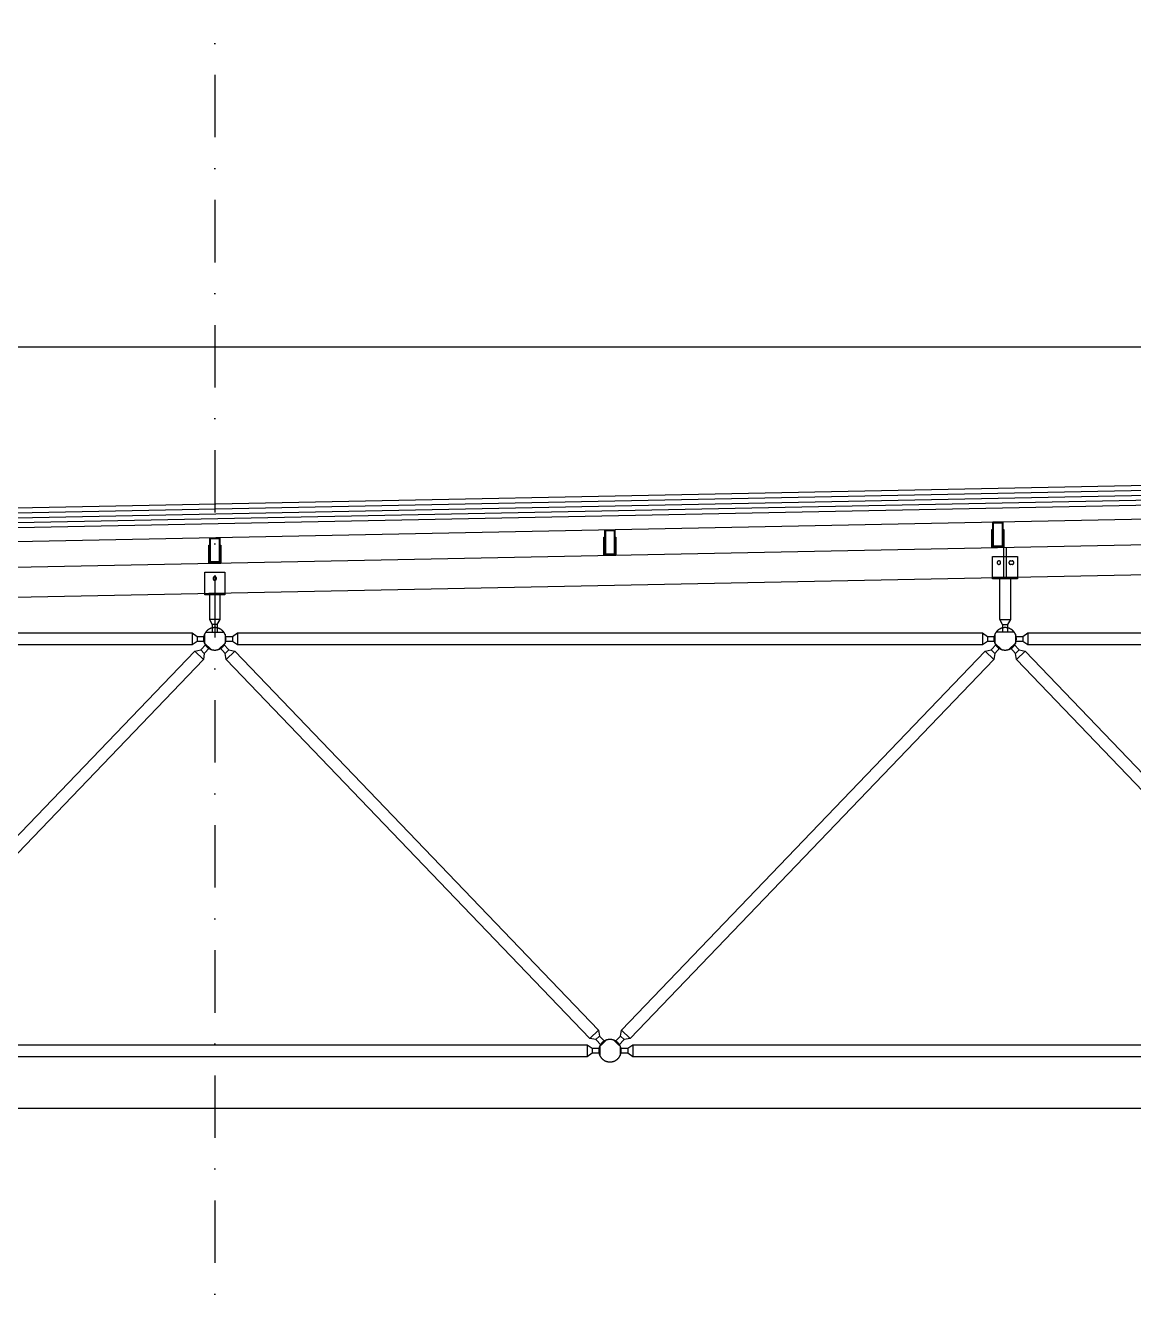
# Model space of a CAD drawing. Header units: centimetres. Extents: x 26569 to 160723, y -3143 to 14565.
# Drawn here: x 93001 to 93445, y -1082 to -573 of the extents above; entities that cross this region are included whole.
import ezdxf

# ---------------------------------------------------------------- set-up
doc = ezdxf.new("R2010")
doc.units = ezdxf.units.CM
doc.header["$LTSCALE"] = 100
doc.linetypes.add('DASHDOT2', pattern=[0.5, 0.25, -0.125, 0, -0.125])
doc.linetypes.add('HIDDEN', pattern=[9.525, 6.35, -3.175])
for name, color, linetype in [('A-ANNO-GRID', 155, 'DASHDOT2'), ('A-ELEV-01', 255, 'Continuous'), ('A-ELEV-02', 253, 'Continuous'), ('A-WALL-INSL', 249, 'Continuous'), ('A-WALL-SNWPNL', 200, 'Continuous'), ('S-STEL', 3, 'Continuous')]:
    doc.layers.add(name, color=color, linetype=linetype)
doc.linetypes.add('BATTING', pattern='A,0.00254,-2.54,[134,ltypeshp.shx,S=2.54,R=0,X=-2.54,Y=0],-5.08,[134,ltypeshp.shx,S=2.54,R=180,X=2.54,Y=0],-2.54', length=10.16254)

msp = doc.modelspace()

# ---------------------------------------------------------------- linework, layer by layer
at = {"elevation": 0}
msp.add_lwpolyline([(92647.08, -1006.52), (94027.08, -1006.52)], dxfattribs=at)
at = {"layer": 'A-ANNO-GRID'}
msp.add_line((93077.1, -91.6), (93077.1, -1660.07), dxfattribs=at)
at = {"layer": 'A-ELEV-01'}
for points in [[(95452.08, -730.52), (92677.08, -786.02)], [(95293.24, -744), (92756.4, -794.74)], [(95293.24, -756), (92756.4, -806.74)], [(93393.24, -785.49), (93393.24, -781.99)], [(93394.24, -785.49), (93394.24, -781.99)]]:
    msp.add_lwpolyline(points, dxfattribs=at)
at = {"layer": 'A-ELEV-01', "linetype": 'HIDDEN', "ltscale": 0.05}
for points in [[(93393.24, -794.01), (93393.24, -785.49)], [(93394.24, -793.98), (93394.24, -785.49)]]:
    msp.add_lwpolyline(points, dxfattribs=at)
at = {"layer": 'A-ELEV-02'}
msp.add_line((92542.48, -701.52), (98361.68, -701.52), dxfattribs=at)
for points in [[(93233.31, -784.85), (93237.51, -784.85), (93237.51, -777.85), (93237.81, -777.85), (93237.81, -785.15), (93233.01, -785.15), (93233.01, -777.85), (93233.31, -777.85)], [(93388.74, -781.69), (93392.94, -781.69), (93392.94, -774.69), (93393.24, -774.69), (93393.24, -781.99), (93388.44, -781.99), (93388.44, -774.69), (93388.74, -774.69)], [(93074.98, -788.02), (93079.18, -788.02), (93079.18, -781.02), (93079.48, -781.02), (93079.48, -788.32), (93074.68, -788.32), (93074.68, -781.02), (93074.98, -781.02)], [(93388.74, -785.49), (93398.74, -785.49), (93398.74, -794.49), (93388.74, -794.49)], [(93391.94, -787.99), (93391.94, -787.98), (93391.94, -787.96), (93391.94, -787.95), (93391.94, -787.93), (93391.94, -787.91), (93391.94, -787.9), (93391.93, -787.88), (93391.93, -787.87), (93391.93, -787.85), (93391.92, -787.83), (93391.92, -787.82), (93391.92, -787.8), (93391.91, -787.78), (93391.91, -787.77), (93391.9, -787.75), (93391.89, -787.74), (93391.89, -787.72), (93391.88, -787.7), (93391.87, -787.69), (93391.86, -787.67), (93391.86, -787.66), (93391.85, -787.64), (93391.84, -787.62), (93391.83, -787.61), (93391.82, -787.59), (93391.81, -787.58), (93391.8, -787.57), (93391.79, -787.55), (93391.77, -787.54), (93391.76, -787.52), (93391.75, -787.51), (93391.74, -787.5), (93391.72, -787.49), (93391.71, -787.47), (93391.7, -787.46), (93391.68, -787.45), (93391.67, -787.44), (93391.65, -787.43), (93391.64, -787.42), (93391.63, -787.41), (93391.61, -787.4), (93391.59, -787.39), (93391.58, -787.38), (93391.56, -787.37), (93391.55, -787.36), (93391.53, -787.36), (93391.52, -787.35), (93391.5, -787.34), (93391.48, -787.34), (93391.47, -787.33), (93391.45, -787.32), (93391.43, -787.32), (93391.42, -787.32), (93391.4, -787.31), (93391.39, -787.31), (93391.37, -787.3), (93391.35, -787.3), (93391.34, -787.3), (93391.32, -787.3), (93391.31, -787.3), (93391.29, -787.29), (93391.27, -787.29), (93391.26, -787.29), (93391.24, -787.29), (93391.23, -787.29), (93391.21, -787.29), (93391.2, -787.29), (93391.18, -787.3), (93391.16, -787.3), (93391.15, -787.3), (93391.13, -787.3), (93391.11, -787.3), (93391.1, -787.31), (93391.08, -787.31), (93391.07, -787.32), (93391.05, -787.32), (93391.03, -787.32), (93391.02, -787.33), (93391, -787.34), (93390.98, -787.34), (93390.97, -787.35), (93390.95, -787.36), (93390.94, -787.36), (93390.92, -787.37), (93390.91, -787.38), (93390.89, -787.39), (93390.87, -787.4), (93390.86, -787.41), (93390.84, -787.42), (93390.83, -787.43), (93390.82, -787.44), (93390.8, -787.45), (93390.79, -787.46), (93390.77, -787.47), (93390.76, -787.49), (93390.75, -787.5), (93390.73, -787.51), (93390.72, -787.52), (93390.71, -787.54), (93390.7, -787.55), (93390.69, -787.57), (93390.68, -787.58), (93390.67, -787.59), (93390.66, -787.61), (93390.65, -787.62), (93390.64, -787.64), (93390.63, -787.66), (93390.62, -787.67), (93390.61, -787.69), (93390.61, -787.7), (93390.6, -787.72), (93390.59, -787.74), (93390.59, -787.75), (93390.58, -787.77), (93390.57, -787.78), (93390.57, -787.8), (93390.56, -787.82), (93390.56, -787.83), (93390.56, -787.85), (93390.55, -787.87), (93390.55, -787.88), (93390.55, -787.9), (93390.55, -787.91), (93390.55, -787.93), (93390.54, -787.95), (93390.54, -787.96), (93390.54, -787.98), (93390.54, -787.99), (93390.54, -788.01), (93390.54, -788.02), (93390.54, -788.04), (93390.55, -788.06), (93390.55, -788.07), (93390.55, -788.09), (93390.55, -788.1), (93390.55, -788.12), (93390.56, -788.14), (93390.56, -788.15), (93390.56, -788.17), (93390.57, -788.19), (93390.57, -788.2), (93390.58, -788.22), (93390.59, -788.23), (93390.59, -788.25), (93390.6, -788.27), (93390.61, -788.28), (93390.61, -788.3), (93390.62, -788.31), (93390.63, -788.33), (93390.64, -788.35), (93390.65, -788.36), (93390.66, -788.38), (93390.67, -788.39), (93390.68, -788.41), (93390.69, -788.42), (93390.7, -788.43), (93390.71, -788.45), (93390.72, -788.46), (93390.73, -788.47), (93390.75, -788.49), (93390.76, -788.5), (93390.77, -788.51), (93390.79, -788.52), (93390.8, -788.54), (93390.82, -788.55), (93390.83, -788.56), (93390.84, -788.57), (93390.86, -788.58), (93390.87, -788.59), (93390.89, -788.6), (93390.91, -788.61), (93390.92, -788.61), (93390.94, -788.62), (93390.95, -788.63), (93390.97, -788.64), (93390.98, -788.64), (93391, -788.65), (93391.02, -788.66), (93391.03, -788.66), (93391.05, -788.67), (93391.07, -788.67), (93391.08, -788.67), (93391.1, -788.68), (93391.11, -788.68), (93391.13, -788.68), (93391.15, -788.69), (93391.16, -788.69), (93391.18, -788.69), (93391.2, -788.69), (93391.21, -788.69), (93391.23, -788.69), (93391.24, -788.69), (93391.26, -788.69), (93391.27, -788.69), (93391.29, -788.69), (93391.31, -788.69), (93391.32, -788.69), (93391.34, -788.69), (93391.35, -788.68), (93391.37, -788.68), (93391.39, -788.68), (93391.4, -788.67), (93391.42, -788.67), (93391.43, -788.67), (93391.45, -788.66), (93391.47, -788.66), (93391.48, -788.65), (93391.5, -788.64), (93391.52, -788.64), (93391.53, -788.63), (93391.55, -788.62), (93391.56, -788.61), (93391.58, -788.61), (93391.59, -788.6), (93391.61, -788.59), (93391.63, -788.58), (93391.64, -788.57), (93391.65, -788.56), (93391.67, -788.55), (93391.68, -788.54), (93391.7, -788.52), (93391.71, -788.51), (93391.72, -788.5), (93391.74, -788.49), (93391.75, -788.47), (93391.76, -788.46), (93391.77, -788.45), (93391.79, -788.43), (93391.8, -788.42), (93391.81, -788.41), (93391.82, -788.39), (93391.83, -788.38), (93391.84, -788.36), (93391.85, -788.35), (93391.86, -788.33), (93391.86, -788.31), (93391.87, -788.3), (93391.88, -788.28), (93391.89, -788.27), (93391.89, -788.25), (93391.9, -788.23), (93391.91, -788.22), (93391.91, -788.2), (93391.92, -788.19), (93391.92, -788.17), (93391.92, -788.15), (93391.93, -788.14), (93391.93, -788.12), (93391.93, -788.1), (93391.94, -788.09), (93391.94, -788.07), (93391.94, -788.06), (93391.94, -788.04), (93391.94, -788.02), (93391.94, -788.01)], [(93073.08, -791.83), (93081.08, -791.83), (93081.08, -800.83), (93073.08, -800.83)], [(93077.78, -794.33), (93077.78, -794.31), (93077.77, -794.3), (93077.77, -794.28), (93077.77, -794.26), (93077.77, -794.25), (93077.77, -794.23), (93077.77, -794.22), (93077.76, -794.2), (93077.76, -794.18), (93077.76, -794.17), (93077.75, -794.15), (93077.75, -794.13), (93077.74, -794.12), (93077.74, -794.1), (93077.73, -794.08), (93077.73, -794.07), (93077.72, -794.05), (93077.71, -794.04), (93077.71, -794.02), (93077.7, -794), (93077.69, -793.99), (93077.68, -793.97), (93077.67, -793.96), (93077.66, -793.94), (93077.65, -793.93), (93077.64, -793.91), (93077.63, -793.9), (93077.62, -793.89), (93077.61, -793.87), (93077.6, -793.86), (93077.58, -793.84), (93077.57, -793.83), (93077.56, -793.82), (93077.54, -793.81), (93077.53, -793.79), (93077.52, -793.78), (93077.5, -793.77), (93077.49, -793.76), (93077.47, -793.75), (93077.46, -793.74), (93077.44, -793.73), (93077.43, -793.72), (93077.41, -793.71), (93077.4, -793.7), (93077.38, -793.7), (93077.37, -793.69), (93077.35, -793.68), (93077.33, -793.68), (93077.32, -793.67), (93077.3, -793.66), (93077.28, -793.66), (93077.27, -793.65), (93077.25, -793.65), (93077.24, -793.64), (93077.22, -793.64), (93077.2, -793.64), (93077.19, -793.64), (93077.17, -793.63), (93077.15, -793.63), (93077.14, -793.63), (93077.12, -793.63), (93077.11, -793.63), (93077.09, -793.63), (93077.08, -793.63), (93077.06, -793.63), (93077.04, -793.63), (93077.03, -793.63), (93077.01, -793.63), (93077, -793.63), (93076.98, -793.63), (93076.96, -793.64), (93076.95, -793.64), (93076.93, -793.64), (93076.92, -793.64), (93076.9, -793.65), (93076.88, -793.65), (93076.87, -793.66), (93076.85, -793.66), (93076.83, -793.67), (93076.82, -793.68), (93076.8, -793.68), (93076.79, -793.69), (93076.77, -793.7), (93076.75, -793.7), (93076.74, -793.71), (93076.72, -793.72), (93076.71, -793.73), (93076.69, -793.74), (93076.68, -793.75), (93076.66, -793.76), (93076.65, -793.77), (93076.63, -793.78), (93076.62, -793.79), (93076.61, -793.81), (93076.59, -793.82), (93076.58, -793.83), (93076.57, -793.84), (93076.56, -793.86), (93076.54, -793.87), (93076.53, -793.89), (93076.52, -793.9), (93076.51, -793.91), (93076.5, -793.93), (93076.49, -793.94), (93076.48, -793.96), (93076.47, -793.97), (93076.46, -793.99), (93076.45, -794), (93076.45, -794.02), (93076.44, -794.04), (93076.43, -794.05), (93076.42, -794.07), (93076.42, -794.08), (93076.41, -794.1), (93076.41, -794.12), (93076.4, -794.13), (93076.4, -794.15), (93076.39, -794.17), (93076.39, -794.18), (93076.39, -794.2), (93076.38, -794.22), (93076.38, -794.23), (93076.38, -794.25), (93076.38, -794.26), (93076.38, -794.28), (93076.38, -794.3), (93076.38, -794.31), (93076.38, -794.33), (93076.38, -794.34), (93076.38, -794.36), (93076.38, -794.37), (93076.38, -794.39), (93076.38, -794.41), (93076.38, -794.42), (93076.38, -794.44), (93076.39, -794.45), (93076.39, -794.47), (93076.39, -794.49), (93076.4, -794.5), (93076.4, -794.52), (93076.41, -794.54), (93076.41, -794.55), (93076.42, -794.57), (93076.42, -794.58), (93076.43, -794.6), (93076.44, -794.62), (93076.45, -794.63), (93076.45, -794.65), (93076.46, -794.66), (93076.47, -794.68), (93076.48, -794.69), (93076.49, -794.71), (93076.5, -794.72), (93076.51, -794.74), (93076.52, -794.75), (93076.53, -794.77), (93076.54, -794.78), (93076.56, -794.79), (93076.57, -794.81), (93076.58, -794.82), (93076.59, -794.83), (93076.61, -794.85), (93076.62, -794.86), (93076.63, -794.87), (93076.65, -794.88), (93076.66, -794.89), (93076.68, -794.9), (93076.69, -794.91), (93076.71, -794.92), (93076.72, -794.93), (93076.74, -794.94), (93076.75, -794.95), (93076.77, -794.96), (93076.79, -794.96), (93076.8, -794.97), (93076.82, -794.98), (93076.83, -794.98), (93076.85, -794.99), (93076.87, -794.99), (93076.88, -795), (93076.9, -795), (93076.92, -795.01), (93076.93, -795.01), (93076.95, -795.01), (93076.96, -795.02), (93076.98, -795.02), (93077, -795.02), (93077.01, -795.02), (93077.03, -795.02), (93077.04, -795.03), (93077.06, -795.03), (93077.08, -795.03), (93077.09, -795.03), (93077.11, -795.03), (93077.12, -795.02), (93077.14, -795.02), (93077.15, -795.02), (93077.17, -795.02), (93077.19, -795.02), (93077.2, -795.01), (93077.22, -795.01), (93077.24, -795.01), (93077.25, -795), (93077.27, -795), (93077.28, -794.99), (93077.3, -794.99), (93077.32, -794.98), (93077.33, -794.98), (93077.35, -794.97), (93077.37, -794.96), (93077.38, -794.96), (93077.4, -794.95), (93077.41, -794.94), (93077.43, -794.93), (93077.44, -794.92), (93077.46, -794.91), (93077.47, -794.9), (93077.49, -794.89), (93077.5, -794.88), (93077.52, -794.87), (93077.53, -794.86), (93077.54, -794.85), (93077.56, -794.83), (93077.57, -794.82), (93077.58, -794.81), (93077.6, -794.79), (93077.61, -794.78), (93077.62, -794.77), (93077.63, -794.75), (93077.64, -794.74), (93077.65, -794.72), (93077.66, -794.71), (93077.67, -794.69), (93077.68, -794.68), (93077.69, -794.66), (93077.7, -794.65), (93077.71, -794.63), (93077.71, -794.62), (93077.72, -794.6), (93077.73, -794.58), (93077.73, -794.57), (93077.74, -794.55), (93077.74, -794.54), (93077.75, -794.52), (93077.75, -794.5), (93077.76, -794.49), (93077.76, -794.47), (93077.76, -794.45), (93077.77, -794.44), (93077.77, -794.42), (93077.77, -794.41), (93077.77, -794.39), (93077.77, -794.37), (93077.77, -794.36), (93077.78, -794.34)], [(93081.58, -818.52), (93081.57, -818.42), (93081.57, -818.32), (93081.57, -818.22), (93081.56, -818.12), (93081.55, -818.01), (93081.53, -817.91), (93081.52, -817.81), (93081.5, -817.7), (93081.48, -817.6), (93081.46, -817.49), (93081.43, -817.39), (93081.4, -817.28), (93081.37, -817.18), (93081.34, -817.07), (93081.3, -816.97), (93081.26, -816.87), (93081.22, -816.76), (93081.17, -816.66), (93081.12, -816.56), (93081.07, -816.45), (93081.02, -816.35), (93080.96, -816.25), (93080.9, -816.16), (93080.84, -816.06), (93080.78, -815.96), (93080.71, -815.87), (93080.64, -815.78), (93080.57, -815.69), (93080.49, -815.6), (93080.42, -815.51), (93080.34, -815.42), (93080.26, -815.34), (93080.17, -815.26), (93080.09, -815.18), (93080, -815.1), (93079.91, -815.03), (93079.82, -814.96), (93079.73, -814.89), (93079.63, -814.82), (93079.54, -814.75), (93079.44, -814.69), (93079.34, -814.63), (93079.24, -814.58), (93079.14, -814.52), (93079.04, -814.47), (93078.94, -814.43), (93078.84, -814.38), (93078.73, -814.34), (93078.63, -814.3), (93078.52, -814.26), (93078.42, -814.23), (93078.31, -814.2), (93078.21, -814.17), (93078.1, -814.14), (93078, -814.12), (93077.89, -814.1), (93077.79, -814.08), (93077.69, -814.06), (93077.58, -814.05), (93077.48, -814.04), (93077.38, -814.03), (93077.28, -814.03), (93077.18, -814.02), (93077.08, -814.02), (93076.98, -814.02), (93076.88, -814.03), (93076.77, -814.03), (93076.67, -814.04), (93076.57, -814.05), (93076.47, -814.06), (93076.36, -814.08), (93076.26, -814.1), (93076.15, -814.12), (93076.05, -814.14), (93075.94, -814.17), (93075.84, -814.2), (93075.73, -814.23), (93075.63, -814.26), (93075.52, -814.3), (93075.42, -814.34), (93075.32, -814.38), (93075.21, -814.43), (93075.11, -814.47), (93075.01, -814.52), (93074.91, -814.58), (93074.81, -814.63), (93074.71, -814.69), (93074.61, -814.75), (93074.52, -814.82), (93074.42, -814.89), (93074.33, -814.96), (93074.24, -815.03), (93074.15, -815.1), (93074.06, -815.18), (93073.98, -815.26), (93073.89, -815.34), (93073.81, -815.42), (93073.73, -815.51), (93073.66, -815.6), (93073.58, -815.69), (93073.51, -815.78), (93073.44, -815.87), (93073.37, -815.96), (93073.31, -816.06), (93073.25, -816.16), (93073.19, -816.25), (93073.13, -816.35), (93073.08, -816.45), (93073.03, -816.56), (93072.98, -816.66), (93072.93, -816.76), (93072.89, -816.87), (93072.85, -816.97), (93072.81, -817.07), (93072.78, -817.18), (93072.75, -817.28), (93072.72, -817.39), (93072.69, -817.49), (93072.67, -817.6), (93072.65, -817.7), (93072.63, -817.81), (93072.62, -817.91), (93072.6, -818.01), (93072.59, -818.12), (93072.59, -818.22), (93072.58, -818.32), (93072.58, -818.42), (93072.58, -818.52), (93072.58, -818.62), (93072.58, -818.72), (93072.59, -818.82), (93072.59, -818.93), (93072.6, -819.03), (93072.62, -819.13), (93072.63, -819.24), (93072.65, -819.34), (93072.67, -819.44), (93072.69, -819.55), (93072.72, -819.65), (93072.75, -819.76), (93072.78, -819.86), (93072.81, -819.97), (93072.85, -820.07), (93072.89, -820.18), (93072.93, -820.28), (93072.98, -820.38), (93073.03, -820.49), (93073.08, -820.59), (93073.13, -820.69), (93073.19, -820.79), (93073.25, -820.89), (93073.31, -820.98), (93073.37, -821.08), (93073.44, -821.17), (93073.51, -821.27), (93073.58, -821.36), (93073.66, -821.45), (93073.73, -821.53), (93073.81, -821.62), (93073.89, -821.7), (93073.98, -821.78), (93074.06, -821.86), (93074.15, -821.94), (93074.24, -822.02), (93074.33, -822.09), (93074.42, -822.16), (93074.52, -822.22), (93074.61, -822.29), (93074.71, -822.35), (93074.81, -822.41), (93074.91, -822.47), (93075.01, -822.52), (93075.11, -822.57), (93075.21, -822.62), (93075.32, -822.66), (93075.42, -822.71), (93075.52, -822.75), (93075.63, -822.78), (93075.73, -822.82), (93075.84, -822.85), (93075.94, -822.88), (93076.05, -822.9), (93076.15, -822.93), (93076.26, -822.95), (93076.36, -822.96), (93076.47, -822.98), (93076.57, -822.99), (93076.67, -823), (93076.77, -823.01), (93076.88, -823.02), (93076.98, -823.02), (93077.08, -823.02), (93077.18, -823.02), (93077.28, -823.02), (93077.38, -823.01), (93077.48, -823), (93077.58, -822.99), (93077.69, -822.98), (93077.79, -822.96), (93077.89, -822.95), (93078, -822.93), (93078.1, -822.9), (93078.21, -822.88), (93078.31, -822.85), (93078.42, -822.82), (93078.52, -822.78), (93078.63, -822.75), (93078.73, -822.71), (93078.84, -822.66), (93078.94, -822.62), (93079.04, -822.57), (93079.14, -822.52), (93079.24, -822.47), (93079.34, -822.41), (93079.44, -822.35), (93079.54, -822.29), (93079.63, -822.22), (93079.73, -822.16), (93079.82, -822.09), (93079.91, -822.02), (93080, -821.94), (93080.09, -821.86), (93080.17, -821.78), (93080.26, -821.7), (93080.34, -821.62), (93080.42, -821.53), (93080.49, -821.45), (93080.57, -821.36), (93080.64, -821.27), (93080.71, -821.17), (93080.78, -821.08), (93080.84, -820.98), (93080.9, -820.89), (93080.96, -820.79), (93081.02, -820.69), (93081.07, -820.59), (93081.12, -820.49), (93081.17, -820.38), (93081.22, -820.28), (93081.26, -820.18), (93081.3, -820.07), (93081.34, -819.97), (93081.37, -819.86), (93081.4, -819.76), (93081.43, -819.65), (93081.46, -819.55), (93081.48, -819.44), (93081.5, -819.34), (93081.52, -819.24), (93081.53, -819.13), (93081.55, -819.03), (93081.56, -818.93), (93081.57, -818.82), (93081.57, -818.72), (93081.57, -818.62)], [(93398.24, -818.52), (93398.24, -818.42), (93398.24, -818.32), (93398.23, -818.22), (93398.22, -818.12), (93398.21, -818.01), (93398.2, -817.91), (93398.19, -817.81), (93398.17, -817.7), (93398.15, -817.6), (93398.12, -817.49), (93398.1, -817.39), (93398.07, -817.28), (93398.04, -817.18), (93398, -817.07), (93397.97, -816.97), (93397.93, -816.87), (93397.88, -816.76), (93397.84, -816.66), (93397.79, -816.56), (93397.74, -816.45), (93397.69, -816.35), (93397.63, -816.25), (93397.57, -816.16), (93397.51, -816.06), (93397.44, -815.96), (93397.38, -815.87), (93397.31, -815.78), (93397.24, -815.69), (93397.16, -815.6), (93397.08, -815.51), (93397.01, -815.42), (93396.92, -815.34), (93396.84, -815.26), (93396.76, -815.18), (93396.67, -815.1), (93396.58, -815.03), (93396.49, -814.96), (93396.39, -814.89), (93396.3, -814.82), (93396.2, -814.75), (93396.11, -814.69), (93396.01, -814.63), (93395.91, -814.58), (93395.81, -814.52), (93395.71, -814.47), (93395.61, -814.43), (93395.5, -814.38), (93395.4, -814.34), (93395.29, -814.3), (93395.19, -814.26), (93395.09, -814.23), (93394.98, -814.2), (93394.88, -814.17), (93394.77, -814.14), (93394.67, -814.12), (93394.56, -814.1), (93394.46, -814.08), (93394.35, -814.06), (93394.25, -814.05), (93394.15, -814.04), (93394.04, -814.03), (93393.94, -814.03), (93393.84, -814.02), (93393.74, -814.02), (93393.64, -814.02), (93393.54, -814.03), (93393.44, -814.03), (93393.34, -814.04), (93393.24, -814.05), (93393.13, -814.06), (93393.03, -814.08), (93392.92, -814.1), (93392.82, -814.12), (93392.71, -814.14), (93392.61, -814.17), (93392.5, -814.2), (93392.4, -814.23), (93392.29, -814.26), (93392.19, -814.3), (93392.09, -814.34), (93391.98, -814.38), (93391.88, -814.43), (93391.78, -814.47), (93391.68, -814.52), (93391.57, -814.58), (93391.48, -814.63), (93391.38, -814.69), (93391.28, -814.75), (93391.18, -814.82), (93391.09, -814.89), (93391, -814.96), (93390.91, -815.03), (93390.82, -815.1), (93390.73, -815.18), (93390.64, -815.26), (93390.56, -815.34), (93390.48, -815.42), (93390.4, -815.51), (93390.32, -815.6), (93390.25, -815.69), (93390.18, -815.78), (93390.11, -815.87), (93390.04, -815.96), (93389.98, -816.06), (93389.91, -816.16), (93389.86, -816.25), (93389.8, -816.35), (93389.75, -816.45), (93389.69, -816.56), (93389.65, -816.66), (93389.6, -816.76), (93389.56, -816.87), (93389.52, -816.97), (93389.48, -817.07), (93389.45, -817.18), (93389.42, -817.28), (93389.39, -817.39), (93389.36, -817.49), (93389.34, -817.6), (93389.32, -817.7), (93389.3, -817.81), (93389.28, -817.91), (93389.27, -818.01), (93389.26, -818.12), (93389.25, -818.22), (93389.25, -818.32), (93389.24, -818.42), (93389.24, -818.52), (93389.24, -818.62), (93389.25, -818.72), (93389.25, -818.82), (93389.26, -818.93), (93389.27, -819.03), (93389.28, -819.13), (93389.3, -819.24), (93389.32, -819.34), (93389.34, -819.44), (93389.36, -819.55), (93389.39, -819.65), (93389.42, -819.76), (93389.45, -819.86), (93389.48, -819.97), (93389.52, -820.07), (93389.56, -820.18), (93389.6, -820.28), (93389.65, -820.38), (93389.69, -820.49), (93389.75, -820.59), (93389.8, -820.69), (93389.86, -820.79), (93389.91, -820.89), (93389.98, -820.98), (93390.04, -821.08), (93390.11, -821.17), (93390.18, -821.27), (93390.25, -821.36), (93390.32, -821.45), (93390.4, -821.53), (93390.48, -821.62), (93390.56, -821.7), (93390.64, -821.78), (93390.73, -821.86), (93390.82, -821.94), (93390.91, -822.02), (93391, -822.09), (93391.09, -822.16), (93391.18, -822.22), (93391.28, -822.29), (93391.38, -822.35), (93391.48, -822.41), (93391.57, -822.47), (93391.68, -822.52), (93391.78, -822.57), (93391.88, -822.62), (93391.98, -822.66), (93392.09, -822.71), (93392.19, -822.75), (93392.29, -822.78), (93392.4, -822.82), (93392.5, -822.85), (93392.61, -822.88), (93392.71, -822.9), (93392.82, -822.93), (93392.92, -822.95), (93393.03, -822.96), (93393.13, -822.98), (93393.24, -822.99), (93393.34, -823), (93393.44, -823.01), (93393.54, -823.02), (93393.64, -823.02), (93393.74, -823.02), (93393.84, -823.02), (93393.94, -823.02), (93394.04, -823.01), (93394.15, -823), (93394.25, -822.99), (93394.35, -822.98), (93394.46, -822.96), (93394.56, -822.95), (93394.67, -822.93), (93394.77, -822.9), (93394.88, -822.88), (93394.98, -822.85), (93395.09, -822.82), (93395.19, -822.78), (93395.29, -822.75), (93395.4, -822.71), (93395.5, -822.66), (93395.61, -822.62), (93395.71, -822.57), (93395.81, -822.52), (93395.91, -822.47), (93396.01, -822.41), (93396.11, -822.35), (93396.2, -822.29), (93396.3, -822.22), (93396.39, -822.16), (93396.49, -822.09), (93396.58, -822.02), (93396.67, -821.94), (93396.76, -821.86), (93396.84, -821.78), (93396.92, -821.7), (93397.01, -821.62), (93397.08, -821.53), (93397.16, -821.45), (93397.24, -821.36), (93397.31, -821.27), (93397.38, -821.17), (93397.44, -821.08), (93397.51, -820.98), (93397.57, -820.89), (93397.63, -820.79), (93397.69, -820.69), (93397.74, -820.59), (93397.79, -820.49), (93397.84, -820.38), (93397.88, -820.28), (93397.93, -820.18), (93397.97, -820.07), (93398, -819.97), (93398.04, -819.86), (93398.07, -819.76), (93398.1, -819.65), (93398.12, -819.55), (93398.15, -819.44), (93398.17, -819.34), (93398.19, -819.24), (93398.2, -819.13), (93398.21, -819.03), (93398.22, -818.93), (93398.23, -818.82), (93398.24, -818.72), (93398.24, -818.62)], [(93080.64, -820.79), (93082.71, -822.95), (93085.12, -823.42), (93230.85, -975.28), (93231.21, -977.71), (93233.29, -979.87), (93231.85, -981.26), (93229.77, -979.09), (93227.37, -978.63), (93081.63, -826.76), (93081.27, -824.34), (93079.19, -822.17)], [(93237.53, -979.87), (93239.6, -977.71), (93239.97, -975.28), (93385.7, -823.42), (93388.1, -822.95), (93390.18, -820.79), (93391.63, -822.17), (93389.55, -824.34), (93389.18, -826.76), (93243.45, -978.63), (93241.05, -979.09), (93238.97, -981.26)], [(93397.3, -820.79), (93399.38, -822.95), (93401.79, -823.42), (93547.52, -975.28), (93547.88, -977.71), (93549.96, -979.87), (93548.52, -981.26), (93546.44, -979.09), (93544.03, -978.63), (93398.3, -826.76), (93397.94, -824.34), (93395.86, -822.17)], [(93239.91, -983.52), (93239.91, -983.42), (93239.9, -983.32), (93239.9, -983.22), (93239.89, -983.12), (93239.88, -983.01), (93239.87, -982.91), (93239.85, -982.81), (93239.83, -982.7), (93239.81, -982.6), (93239.79, -982.49), (93239.76, -982.39), (93239.74, -982.28), (93239.7, -982.18), (93239.67, -982.07), (93239.63, -981.97), (93239.59, -981.87), (93239.55, -981.76), (93239.51, -981.66), (93239.46, -981.56), (93239.41, -981.45), (93239.35, -981.35), (93239.3, -981.25), (93239.24, -981.16), (93239.18, -981.06), (93239.11, -980.96), (93239.04, -980.87), (93238.97, -980.78), (93238.9, -980.69), (93238.83, -980.6), (93238.75, -980.51), (93238.67, -980.42), (93238.59, -980.34), (93238.51, -980.26), (93238.42, -980.18), (93238.33, -980.1), (93238.25, -980.03), (93238.15, -979.96), (93238.06, -979.89), (93237.97, -979.82), (93237.87, -979.75), (93237.77, -979.69), (93237.68, -979.63), (93237.58, -979.58), (93237.48, -979.52), (93237.37, -979.47), (93237.27, -979.43), (93237.17, -979.38), (93237.07, -979.34), (93236.96, -979.3), (93236.86, -979.26), (93236.75, -979.23), (93236.65, -979.2), (93236.54, -979.17), (93236.44, -979.14), (93236.33, -979.12), (93236.23, -979.1), (93236.12, -979.08), (93236.02, -979.06), (93235.92, -979.05), (93235.81, -979.04), (93235.71, -979.03), (93235.61, -979.03), (93235.51, -979.02), (93235.41, -979.02), (93235.31, -979.02), (93235.21, -979.03), (93235.11, -979.03), (93235, -979.04), (93234.9, -979.05), (93234.8, -979.06), (93234.69, -979.08), (93234.59, -979.1), (93234.49, -979.12), (93234.38, -979.14), (93234.28, -979.17), (93234.17, -979.2), (93234.07, -979.23), (93233.96, -979.26), (93233.86, -979.3), (93233.75, -979.34), (93233.65, -979.38), (93233.55, -979.43), (93233.44, -979.47), (93233.34, -979.52), (93233.24, -979.58), (93233.14, -979.63), (93233.04, -979.69), (93232.95, -979.75), (93232.85, -979.82), (93232.76, -979.89), (93232.66, -979.96), (93232.57, -980.03), (93232.48, -980.1), (93232.4, -980.18), (93232.31, -980.26), (93232.23, -980.34), (93232.15, -980.42), (93232.07, -980.51), (93231.99, -980.6), (93231.92, -980.69), (93231.84, -980.78), (93231.77, -980.87), (93231.71, -980.96), (93231.64, -981.06), (93231.58, -981.16), (93231.52, -981.25), (93231.47, -981.35), (93231.41, -981.45), (93231.36, -981.56), (93231.31, -981.66), (93231.27, -981.76), (93231.22, -981.87), (93231.19, -981.97), (93231.15, -982.07), (93231.11, -982.18), (93231.08, -982.28), (93231.05, -982.39), (93231.03, -982.49), (93231, -982.6), (93230.98, -982.7), (93230.97, -982.81), (93230.95, -982.91), (93230.94, -983.01), (93230.93, -983.12), (93230.92, -983.22), (93230.91, -983.32), (93230.91, -983.42), (93230.91, -983.52), (93230.91, -983.62), (93230.91, -983.72), (93230.92, -983.82), (93230.93, -983.93), (93230.94, -984.03), (93230.95, -984.13), (93230.97, -984.24), (93230.98, -984.34), (93231, -984.44), (93231.03, -984.55), (93231.05, -984.65), (93231.08, -984.76), (93231.11, -984.86), (93231.15, -984.97), (93231.19, -985.07), (93231.22, -985.18), (93231.27, -985.28), (93231.31, -985.38), (93231.36, -985.49), (93231.41, -985.59), (93231.47, -985.69), (93231.52, -985.79), (93231.58, -985.89), (93231.64, -985.98), (93231.71, -986.08), (93231.77, -986.17), (93231.84, -986.27), (93231.92, -986.36), (93231.99, -986.45), (93232.07, -986.53), (93232.15, -986.62), (93232.23, -986.7), (93232.31, -986.78), (93232.4, -986.86), (93232.48, -986.94), (93232.57, -987.02), (93232.66, -987.09), (93232.76, -987.16), (93232.85, -987.22), (93232.95, -987.29), (93233.04, -987.35), (93233.14, -987.41), (93233.24, -987.47), (93233.34, -987.52), (93233.44, -987.57), (93233.55, -987.62), (93233.65, -987.66), (93233.75, -987.71), (93233.86, -987.75), (93233.96, -987.78), (93234.07, -987.82), (93234.17, -987.85), (93234.28, -987.88), (93234.38, -987.9), (93234.49, -987.93), (93234.59, -987.95), (93234.69, -987.96), (93234.8, -987.98), (93234.9, -987.99), (93235, -988), (93235.11, -988.01), (93235.21, -988.02), (93235.31, -988.02), (93235.41, -988.02), (93235.51, -988.02), (93235.61, -988.02), (93235.71, -988.01), (93235.81, -988), (93235.92, -987.99), (93236.02, -987.98), (93236.12, -987.96), (93236.23, -987.95), (93236.33, -987.93), (93236.44, -987.9), (93236.54, -987.88), (93236.65, -987.85), (93236.75, -987.82), (93236.86, -987.78), (93236.96, -987.75), (93237.07, -987.71), (93237.17, -987.66), (93237.27, -987.62), (93237.37, -987.57), (93237.48, -987.52), (93237.58, -987.47), (93237.68, -987.41), (93237.77, -987.35), (93237.87, -987.29), (93237.97, -987.22), (93238.06, -987.16), (93238.15, -987.09), (93238.25, -987.02), (93238.33, -986.94), (93238.42, -986.86), (93238.51, -986.78), (93238.59, -986.7), (93238.67, -986.62), (93238.75, -986.53), (93238.83, -986.45), (93238.9, -986.36), (93238.97, -986.27), (93239.04, -986.17), (93239.11, -986.08), (93239.18, -985.98), (93239.24, -985.89), (93239.3, -985.79), (93239.35, -985.69), (93239.41, -985.59), (93239.46, -985.49), (93239.51, -985.38), (93239.55, -985.28), (93239.59, -985.18), (93239.63, -985.07), (93239.67, -984.97), (93239.7, -984.86), (93239.74, -984.76), (93239.76, -984.65), (93239.79, -984.55), (93239.81, -984.44), (93239.83, -984.34), (93239.85, -984.24), (93239.87, -984.13), (93239.88, -984.03), (93239.89, -983.93), (93239.9, -983.82), (93239.9, -983.72), (93239.91, -983.62)]]:
    msp.add_lwpolyline(points, close=True, dxfattribs=at)
for points in [[(93388.74, -775.99), (93388.44, -775.99)], [(93388.74, -777.39), (93388.44, -777.39)], [(93393.24, -775.99), (93392.94, -775.99)], [(93393.24, -777.39), (93392.94, -777.39)], [(93074.98, -782.32), (93074.68, -782.32)], [(93074.98, -783.72), (93074.68, -783.72)], [(93079.48, -782.32), (93079.18, -782.32)], [(93079.48, -783.72), (93079.18, -783.72)], [(93233.31, -779.15), (93233.01, -779.15)], [(93233.31, -780.55), (93233.01, -780.55)], [(93237.81, -779.15), (93237.51, -779.15)], [(93237.81, -780.55), (93237.51, -780.55)], [(93395.94, -787.29), (93395.93, -787.29), (93395.91, -787.29), (93395.9, -787.29), (93395.88, -787.3), (93395.86, -787.3), (93395.85, -787.3), (93395.83, -787.3), (93395.81, -787.3), (93395.8, -787.31), (93395.78, -787.31), (93395.77, -787.32), (93395.75, -787.32), (93395.73, -787.32), (93395.72, -787.33), (93395.7, -787.34), (93395.68, -787.34), (93395.67, -787.35), (93395.65, -787.36), (93395.64, -787.36), (93395.62, -787.37), (93395.61, -787.38), (93395.59, -787.39), (93395.57, -787.4), (93395.56, -787.41), (93395.54, -787.42), (93395.53, -787.43), (93395.52, -787.44), (93395.5, -787.45), (93395.49, -787.46), (93395.47, -787.47), (93395.46, -787.49), (93395.45, -787.5), (93395.43, -787.51), (93395.42, -787.52), (93395.41, -787.54), (93395.4, -787.55), (93395.39, -787.57), (93395.38, -787.58), (93395.37, -787.59), (93395.36, -787.61), (93395.35, -787.62), (93395.34, -787.64), (93395.33, -787.66), (93395.32, -787.67), (93395.31, -787.69), (93395.31, -787.7), (93395.3, -787.72), (93395.29, -787.74), (93395.29, -787.75), (93395.28, -787.77), (93395.27, -787.78), (93395.27, -787.8), (93395.26, -787.82), (93395.26, -787.83), (93395.26, -787.85), (93395.25, -787.87), (93395.25, -787.88), (93395.25, -787.9), (93395.25, -787.91), (93395.25, -787.93), (93395.24, -787.95), (93395.24, -787.96), (93395.24, -787.98), (93395.24, -787.99), (93395.24, -788.01), (93395.24, -788.02), (93395.24, -788.04), (93395.25, -788.06), (93395.25, -788.07), (93395.25, -788.09), (93395.25, -788.1), (93395.25, -788.12), (93395.26, -788.14), (93395.26, -788.15), (93395.26, -788.17), (93395.27, -788.19), (93395.27, -788.2), (93395.28, -788.22), (93395.29, -788.23), (93395.29, -788.25), (93395.3, -788.27), (93395.31, -788.28), (93395.31, -788.3), (93395.32, -788.31), (93395.33, -788.33), (93395.34, -788.35), (93395.35, -788.36), (93395.36, -788.38), (93395.37, -788.39), (93395.38, -788.41), (93395.39, -788.42), (93395.4, -788.43), (93395.41, -788.45), (93395.42, -788.46), (93395.43, -788.47), (93395.45, -788.49), (93395.46, -788.5), (93395.47, -788.51), (93395.49, -788.52), (93395.5, -788.54), (93395.52, -788.55), (93395.53, -788.56), (93395.54, -788.57), (93395.56, -788.58), (93395.57, -788.59), (93395.59, -788.6), (93395.61, -788.61), (93395.62, -788.61), (93395.64, -788.62), (93395.65, -788.63), (93395.67, -788.64), (93395.68, -788.64), (93395.7, -788.65), (93395.72, -788.66), (93395.73, -788.66), (93395.75, -788.67), (93395.77, -788.67), (93395.78, -788.67), (93395.8, -788.68), (93395.81, -788.68), (93395.83, -788.68), (93395.85, -788.69), (93395.86, -788.69), (93395.88, -788.69), (93395.9, -788.69), (93395.91, -788.69), (93395.93, -788.69), (93395.94, -788.69)], [(93395.94, -787.29), (93396.54, -787.29)], [(93396.54, -788.69), (93395.94, -788.69)], [(93396.54, -788.69), (93396.56, -788.69), (93396.57, -788.69), (93396.59, -788.69), (93396.61, -788.69), (93396.62, -788.69), (93396.64, -788.69), (93396.65, -788.68), (93396.67, -788.68), (93396.69, -788.68), (93396.7, -788.67), (93396.72, -788.67), (93396.73, -788.67), (93396.75, -788.66), (93396.77, -788.66), (93396.78, -788.65), (93396.8, -788.64), (93396.82, -788.64), (93396.83, -788.63), (93396.85, -788.62), (93396.86, -788.61), (93396.88, -788.61), (93396.89, -788.6), (93396.91, -788.59), (93396.93, -788.58), (93396.94, -788.57), (93396.95, -788.56), (93396.97, -788.55), (93396.98, -788.54), (93397, -788.52), (93397.01, -788.51), (93397.02, -788.5), (93397.04, -788.49), (93397.05, -788.47), (93397.06, -788.46), (93397.07, -788.45), (93397.09, -788.43), (93397.1, -788.42), (93397.11, -788.41), (93397.12, -788.39), (93397.13, -788.38), (93397.14, -788.36), (93397.15, -788.35), (93397.16, -788.33), (93397.16, -788.31), (93397.17, -788.3), (93397.18, -788.28), (93397.19, -788.27), (93397.19, -788.25), (93397.2, -788.23), (93397.21, -788.22), (93397.21, -788.2), (93397.22, -788.19), (93397.22, -788.17), (93397.22, -788.15), (93397.23, -788.14), (93397.23, -788.12), (93397.23, -788.1), (93397.24, -788.09), (93397.24, -788.07), (93397.24, -788.06), (93397.24, -788.04), (93397.24, -788.02), (93397.24, -788.01), (93397.24, -787.99), (93397.24, -787.98), (93397.24, -787.96), (93397.24, -787.95), (93397.24, -787.93), (93397.24, -787.91), (93397.24, -787.9), (93397.23, -787.88), (93397.23, -787.87), (93397.23, -787.85), (93397.22, -787.83), (93397.22, -787.82), (93397.22, -787.8), (93397.21, -787.78), (93397.21, -787.77), (93397.2, -787.75), (93397.19, -787.74), (93397.19, -787.72), (93397.18, -787.7), (93397.17, -787.69), (93397.16, -787.67), (93397.16, -787.66), (93397.15, -787.64), (93397.14, -787.62), (93397.13, -787.61), (93397.12, -787.59), (93397.11, -787.58), (93397.1, -787.57), (93397.09, -787.55), (93397.07, -787.54), (93397.06, -787.52), (93397.05, -787.51), (93397.04, -787.5), (93397.02, -787.49), (93397.01, -787.47), (93397, -787.46), (93396.98, -787.45), (93396.97, -787.44), (93396.95, -787.43), (93396.94, -787.42), (93396.93, -787.41), (93396.91, -787.4), (93396.89, -787.39), (93396.88, -787.38), (93396.86, -787.37), (93396.85, -787.36), (93396.83, -787.36), (93396.82, -787.35), (93396.8, -787.34), (93396.78, -787.34), (93396.77, -787.33), (93396.75, -787.32), (93396.73, -787.32), (93396.72, -787.32), (93396.7, -787.31), (93396.69, -787.31), (93396.67, -787.3), (93396.65, -787.3), (93396.64, -787.3), (93396.62, -787.3), (93396.61, -787.3), (93396.59, -787.29), (93396.57, -787.29), (93396.56, -787.29), (93396.54, -787.29)], [(93391.62, -810.82), (93391.62, -794.49)], [(93395.86, -794.49), (93395.86, -810.82)], [(93074.96, -800.83), (93074.96, -810.82)], [(93079.2, -810.82), (93079.2, -800.83)], [(93074.96, -810.82), (93076.08, -812.82)], [(93079.2, -810.82), (93074.96, -810.82)], [(93076.08, -812.82), (93076.08, -815.82)], [(93078.08, -812.82), (93076.08, -812.82)], [(93078.08, -812.82), (93079.2, -810.82)], [(93078.08, -812.82), (93078.08, -815.82)], [(93392.74, -812.82), (93391.62, -810.82)], [(93391.62, -810.82), (93395.86, -810.82)], [(93392.74, -812.82), (93392.74, -815.82)], [(93392.74, -812.82), (93394.74, -812.82)], [(93395.86, -810.82), (93394.74, -812.82)], [(93394.74, -812.82), (93394.74, -815.82)], [(92764.51, -817.52), (92767.51, -817.52), (92769.51, -816.11), (93067.98, -816.11), (93069.98, -817.52), (93072.98, -817.52)], [(93072.98, -819.52), (93069.98, -819.52), (93067.98, -820.94), (92769.51, -820.94), (92767.51, -819.52), (92764.51, -819.52)], [(93067.98, -816.11), (93067.98, -820.94)], [(93069.98, -817.52), (93069.98, -819.52)], [(93072.98, -816.67), (93072.98, -820.38)], [(93073.48, -815.82), (93080.68, -815.82)], [(93081.18, -817.52), (93084.18, -817.52), (93086.18, -816.11), (93384.64, -816.11), (93386.64, -817.52), (93389.64, -817.52)], [(93081.18, -816.67), (93081.18, -820.38)], [(93389.64, -819.52), (93386.64, -819.52), (93384.64, -820.94), (93086.18, -820.94), (93084.18, -819.52), (93081.18, -819.52)], [(93084.18, -817.52), (93084.18, -819.52)], [(93086.18, -816.11), (93086.18, -820.94)], [(93384.64, -816.11), (93384.64, -820.94)], [(93386.64, -817.52), (93386.64, -819.52)], [(93389.64, -816.67), (93389.64, -820.38)], [(93397.34, -815.82), (93390.14, -815.82)], [(93397.84, -817.52), (93400.84, -817.52), (93402.84, -816.11), (93701.31, -816.11), (93703.31, -817.52), (93706.31, -817.52)], [(93397.84, -816.67), (93397.84, -820.38)], [(93706.31, -819.52), (93703.31, -819.52), (93701.31, -820.94), (93402.84, -820.94), (93400.84, -819.52), (93397.84, -819.52)], [(93400.84, -817.52), (93400.84, -819.52)], [(93402.84, -816.11), (93402.84, -820.94)], [(93074.96, -822.17), (93072.88, -824.34), (93072.52, -826.76), (92926.79, -978.63), (92924.38, -979.09), (92922.3, -981.26), (92920.86, -979.87), (92922.94, -977.71), (92923.3, -975.28), (93069.03, -823.42), (93071.44, -822.95), (93073.52, -820.79)], [(93069.03, -823.42), (93072.52, -826.76)], [(93071.44, -822.95), (93072.88, -824.34)], [(93072.9, -820.2), (93075.58, -822.76)], [(93081.25, -820.2), (93078.58, -822.76)], [(93082.71, -822.95), (93081.27, -824.34)], [(93085.12, -823.42), (93081.63, -826.76)], [(93385.7, -823.42), (93389.18, -826.76)], [(93388.1, -822.95), (93389.55, -824.34)], [(93389.57, -820.2), (93392.24, -822.76)], [(93397.92, -820.2), (93395.24, -822.76)], [(93399.38, -822.95), (93397.94, -824.34)], [(93401.79, -823.42), (93398.3, -826.76)], [(93230.85, -975.28), (93227.37, -978.63)], [(93231.21, -977.71), (93229.77, -979.09)], [(93239.6, -977.71), (93241.05, -979.09)], [(93239.97, -975.28), (93243.45, -978.63)], [(92922.84, -982.52), (92925.84, -982.52), (92927.84, -981.11), (93226.31, -981.11), (93228.31, -982.52), (93231.31, -982.52)], [(93226.31, -981.11), (93226.31, -985.94)], [(93228.31, -982.52), (93228.31, -984.52)], [(93233.91, -979.28), (93231.23, -981.85)], [(93231.31, -981.67), (93231.31, -985.38)], [(93236.91, -979.28), (93239.59, -981.85)], [(93239.51, -982.52), (93242.51, -982.52), (93244.51, -981.11), (93542.98, -981.11), (93544.98, -982.52), (93547.98, -982.52)], [(93239.51, -981.67), (93239.51, -985.38)], [(93242.51, -982.52), (93242.51, -984.52)], [(93244.51, -981.11), (93244.51, -985.94)], [(93231.31, -984.52), (93228.31, -984.52), (93226.31, -985.94), (92927.84, -985.94), (92925.84, -984.52), (92922.84, -984.52)], [(93547.98, -984.52), (93544.98, -984.52), (93542.98, -985.94), (93244.51, -985.94), (93242.51, -984.52), (93239.51, -984.52)]]:
    msp.add_lwpolyline(points, dxfattribs=at)
at = {"layer": 'A-ELEV-02', "linetype": 'HIDDEN', "ltscale": 0.1}
msp.add_lwpolyline([(93398.74, -793.99), (93388.74, -793.99)], dxfattribs=at)
at = {"layer": 'A-ELEV-02', "linetype": 'HIDDEN', "ltscale": 0.01}
msp.add_lwpolyline([(93081.08, -800.33), (93073.08, -800.33)], dxfattribs=at)
at = {"layer": 'A-WALL-INSL'}
for points in [[(95451.92, -717.02), (92677.08, -772.52)], [(95452, -721.02), (92677.08, -776.52)]]:
    msp.add_lwpolyline(points, dxfattribs=at)
at = {"layer": 'A-WALL-INSL', "linetype": 'BATTING', "ltscale": 0.002}
for points in [[(95451.96, -719.02), (92677.04, -774.52)], [(95452.04, -723.02), (92677.04, -778.52)]]:
    msp.add_lwpolyline(points, dxfattribs=at)
at = {"layer": 'A-WALL-SNWPNL', "ltscale": 100}
msp.add_lwpolyline([(95452.08, -725.02), (92677.08, -780.52)], dxfattribs=at)
at = {"layer": 'S-STEL'}
for points in [[(93392.84, -781.69), (93388.84, -781.69), (93388.84, -771.69), (93392.84, -771.69)], [(93392.54, -781.39), (93389.14, -781.39), (93389.14, -771.99), (93392.54, -771.99)], [(93079.08, -788.02), (93075.08, -788.02), (93075.08, -778.02), (93079.08, -778.02)], [(93078.78, -787.72), (93075.38, -787.72), (93075.38, -778.32), (93078.78, -778.32)], [(93237.41, -784.85), (93233.41, -784.85), (93233.41, -774.85), (93237.41, -774.85)], [(93237.11, -784.55), (93233.71, -784.55), (93233.71, -775.15), (93237.11, -775.15)]]:
    msp.add_lwpolyline(points, close=True, dxfattribs=at)

doc.saveas('drawing.dxf')
